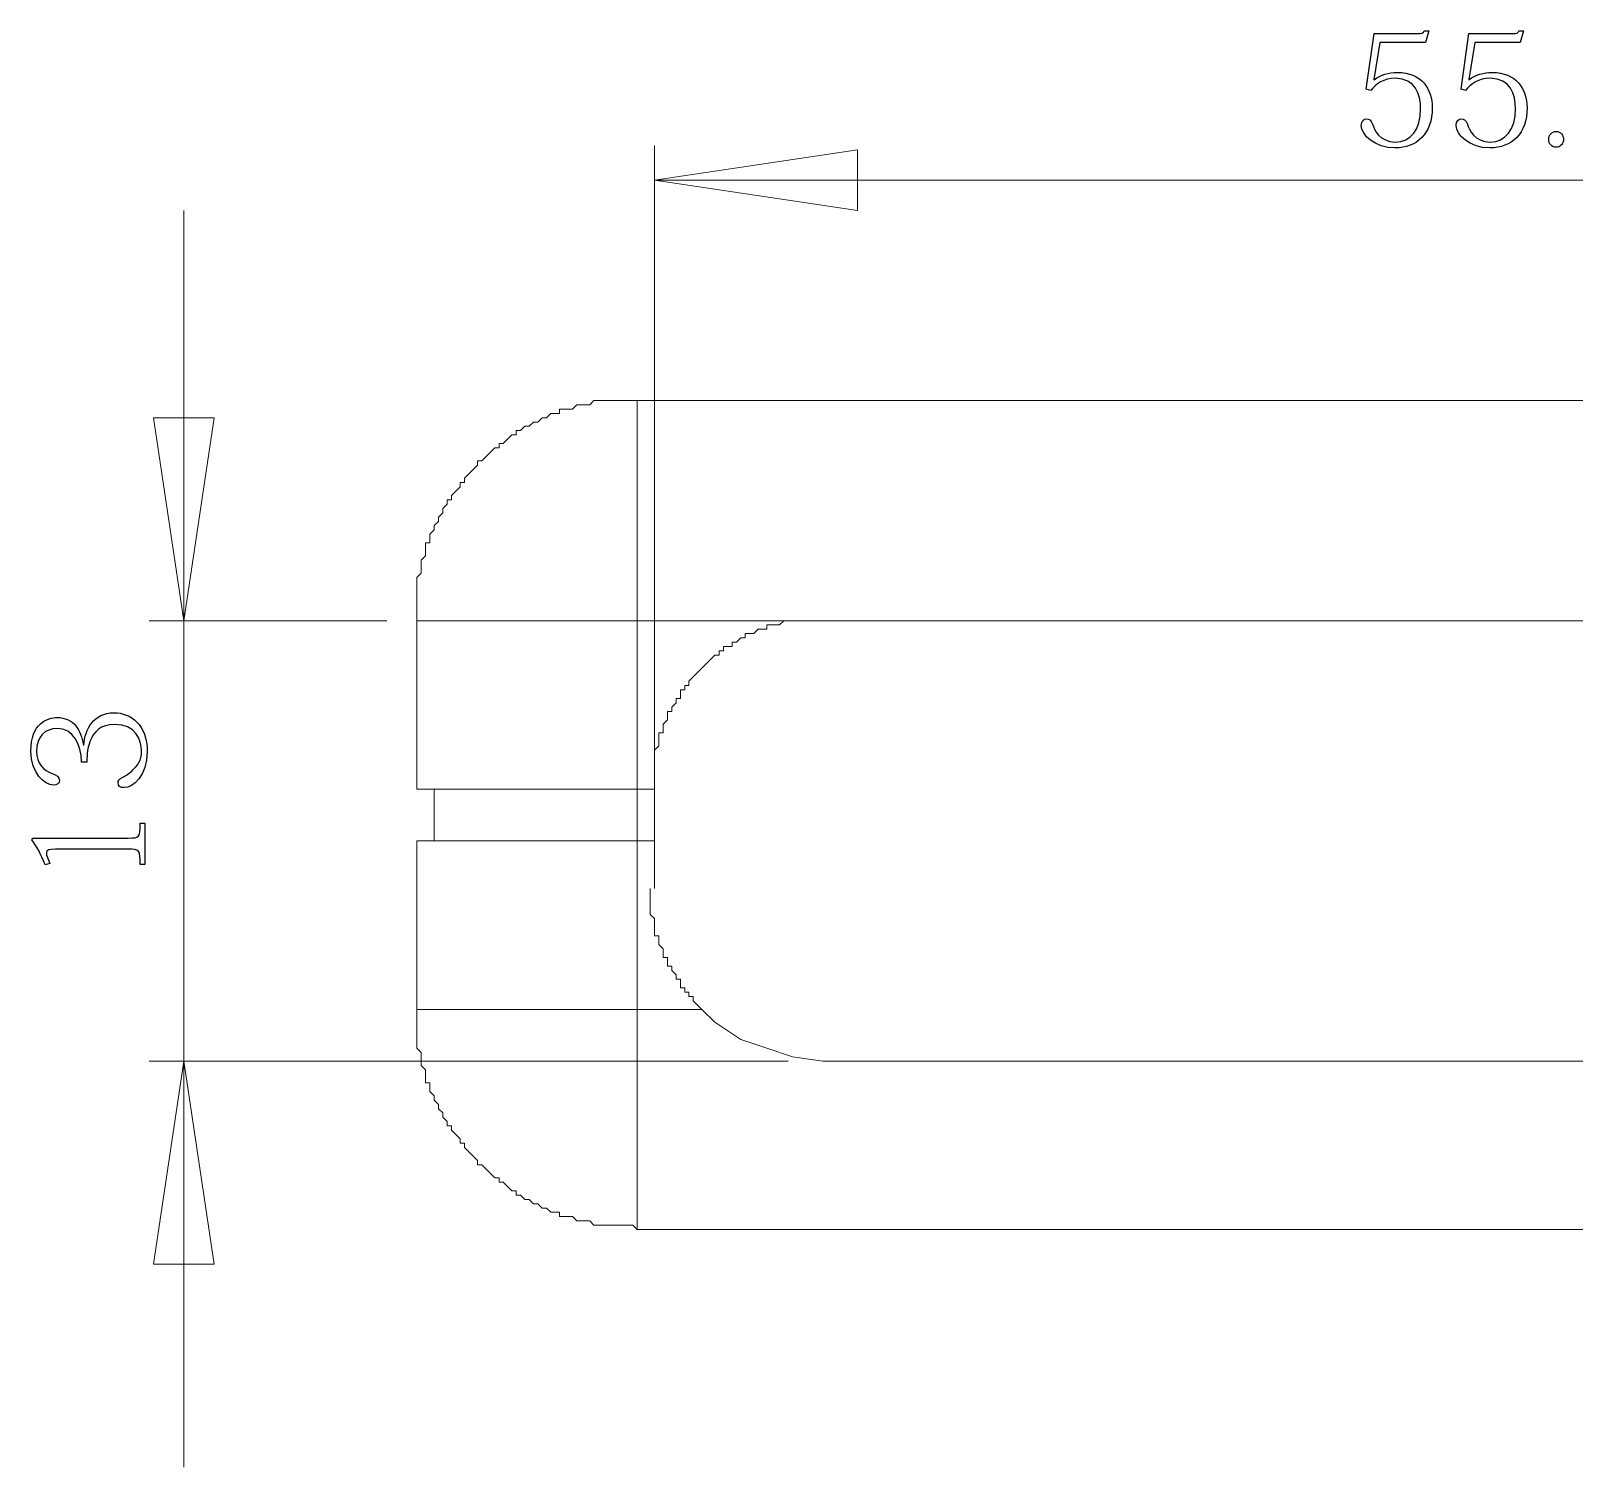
# Model space of a CAD drawing. Header units: millimetres. Extents: x -115 to 130, y -79 to 93.
# Drawn here: x -106.39 to -76.13, y -1.49 to 26.67 of the extents above; entities that cross this region are included whole.
import ezdxf

# ---------------------------------------------------------------- set-up
doc = ezdxf.new("R2010")
doc.units = ezdxf.units.MM
doc.header["$MEASUREMENT"] = 0
doc.layers.add('layer 1', color=7, linetype='Continuous')

msp = doc.modelspace()

# ---------------------------------------------------------------- linework, layer by layer
at = {"layer": 'layer 1'}
for points, knots in [([(-80.1176, 25.4983), (-80.0231, 25.6294), (-79.8585, 25.7391), (-79.636, 25.7391), (-79.636, 25.7391), (-79.2367, 25.7391), (-79.1392, 25.4251), (-79.1392, 25.1386), (-79.1392, 25.1386), (-79.1392, 24.7363), (-79.3312, 24.4894), (-79.636, 24.4894), (-79.636, 24.4894), (-79.9438, 24.4894), (-80.0505, 24.7363), (-80.081, 24.8369), (-80.081, 24.8369), (-80.1176, 24.9222), (-80.1511, 24.9436), (-80.1999, 24.9436), (-80.1999, 24.9436), (-80.2547, 24.9436), (-80.3035, 24.9039), (-80.3035, 24.8125), (-80.3035, 24.8125), (-80.3035, 24.6327), (-80.0353, 24.3736), (-79.6421, 24.3736), (-79.6421, 24.3736), (-79.2093, 24.3736), (-78.9106, 24.654), (-78.9106, 25.16), (-78.9106, 25.16), (-78.9106, 25.5379), (-79.13, 25.8549), (-79.5933, 25.8549), (-79.5933, 25.8549), (-79.7731, 25.8549), (-79.9164, 25.8061), (-80.0505, 25.7117), (-80.0505, 25.7117), (-80.0505, 25.7117), (-80.0566, 25.7147), (-80.0566, 25.7147), (-80.0566, 25.7147), (-80.0566, 25.7147), (-79.9377, 26.4401), (-79.9377, 26.4401), (-79.9377, 26.4401), (-79.9377, 26.4401), (-79.0447, 26.4401), (-79.0447, 26.4401), (-79.0447, 26.4401), (-79.0447, 26.4401), (-78.9807, 26.6687), (-78.9807, 26.6687), (-78.9807, 26.6687), (-78.9807, 26.6687), (-79.0721, 26.6687), (-79.0721, 26.6687), (-79.0721, 26.6687), (-79.0904, 26.623), (-79.1026, 26.6169), (-79.2093, 26.6169), (-79.2093, 26.6169), (-79.2093, 26.6169), (-80.0505, 26.6169), (-80.0505, 26.6169), (-80.0505, 26.6169), (-80.0505, 26.6169), (-80.206, 25.5257), (-80.206, 25.5257), (-80.206, 25.5257), (-80.206, 25.5257), (-80.1176, 25.4983), (-80.1176, 25.4983)], [0, 0, 0, 0, 0.05, 0.05, 0.05, 0.05, 0.1, 0.1, 0.1, 0.1, 0.15, 0.15, 0.15, 0.15, 0.2, 0.2, 0.2, 0.2, 0.25, 0.25, 0.25, 0.25, 0.3, 0.3, 0.3, 0.3, 0.35, 0.35, 0.35, 0.35, 0.4, 0.4, 0.4, 0.4, 0.45, 0.45, 0.45, 0.45, 0.5, 0.5, 0.5, 0.5, 0.55, 0.55, 0.55, 0.55, 0.6, 0.6, 0.6, 0.6, 0.65, 0.65, 0.65, 0.65, 0.7, 0.7, 0.7, 0.7, 0.75, 0.75, 0.75, 0.75, 0.8, 0.8, 0.8, 0.8, 0.85, 0.85, 0.85, 0.85, 0.9, 0.9, 0.9, 0.9, 1, 1, 1, 1]), ([(-78.2583, 25.4983), (-78.1638, 25.6294), (-77.9992, 25.7391), (-77.7767, 25.7391), (-77.7767, 25.7391), (-77.3774, 25.7391), (-77.2799, 25.4251), (-77.2799, 25.1386), (-77.2799, 25.1386), (-77.2799, 24.7363), (-77.4719, 24.4894), (-77.7767, 24.4894), (-77.7767, 24.4894), (-78.0845, 24.4894), (-78.1912, 24.7363), (-78.2217, 24.8369), (-78.2217, 24.8369), (-78.2583, 24.9222), (-78.2918, 24.9436), (-78.3406, 24.9436), (-78.3406, 24.9436), (-78.3954, 24.9436), (-78.4442, 24.9039), (-78.4442, 24.8125), (-78.4442, 24.8125), (-78.4442, 24.6327), (-78.176, 24.3736), (-77.7828, 24.3736), (-77.7828, 24.3736), (-77.35, 24.3736), (-77.0513, 24.654), (-77.0513, 25.16), (-77.0513, 25.16), (-77.0513, 25.5379), (-77.2707, 25.8549), (-77.734, 25.8549), (-77.734, 25.8549), (-77.9138, 25.8549), (-78.0571, 25.8061), (-78.1912, 25.7117), (-78.1912, 25.7117), (-78.1912, 25.7117), (-78.1973, 25.7147), (-78.1973, 25.7147), (-78.1973, 25.7147), (-78.1973, 25.7147), (-78.0784, 26.4401), (-78.0784, 26.4401), (-78.0784, 26.4401), (-78.0784, 26.4401), (-77.1854, 26.4401), (-77.1854, 26.4401), (-77.1854, 26.4401), (-77.1854, 26.4401), (-77.1214, 26.6687), (-77.1214, 26.6687), (-77.1214, 26.6687), (-77.1214, 26.6687), (-77.2128, 26.6687), (-77.2128, 26.6687), (-77.2128, 26.6687), (-77.2311, 26.623), (-77.2433, 26.6169), (-77.35, 26.6169), (-77.35, 26.6169), (-77.35, 26.6169), (-78.1912, 26.6169), (-78.1912, 26.6169), (-78.1912, 26.6169), (-78.1912, 26.6169), (-78.3467, 25.5257), (-78.3467, 25.5257), (-78.3467, 25.5257), (-78.3467, 25.5257), (-78.2583, 25.4983), (-78.2583, 25.4983)], [0, 0, 0, 0, 0.05, 0.05, 0.05, 0.05, 0.1, 0.1, 0.1, 0.1, 0.15, 0.15, 0.15, 0.15, 0.2, 0.2, 0.2, 0.2, 0.25, 0.25, 0.25, 0.25, 0.3, 0.3, 0.3, 0.3, 0.35, 0.35, 0.35, 0.35, 0.4, 0.4, 0.4, 0.4, 0.45, 0.45, 0.45, 0.45, 0.5, 0.5, 0.5, 0.5, 0.55, 0.55, 0.55, 0.55, 0.6, 0.6, 0.6, 0.6, 0.65, 0.65, 0.65, 0.65, 0.7, 0.7, 0.7, 0.7, 0.75, 0.75, 0.75, 0.75, 0.8, 0.8, 0.8, 0.8, 0.85, 0.85, 0.85, 0.85, 0.9, 0.9, 0.9, 0.9, 1, 1, 1, 1]), ([(-76.4843, 24.6967), (-76.5666, 24.6967), (-76.6276, 24.6266), (-76.6276, 24.5412), (-76.6276, 24.5412), (-76.6276, 24.4589), (-76.5666, 24.3858), (-76.4843, 24.3858), (-76.4843, 24.3858), (-76.399, 24.3858), (-76.338, 24.4589), (-76.338, 24.5412), (-76.338, 24.5412), (-76.338, 24.6205), (-76.3929, 24.6967), (-76.4843, 24.6967)], [0, 0, 0, 0, 0.2, 0.2, 0.2, 0.2, 0.4, 0.4, 0.4, 0.4, 0.6, 0.6, 0.6, 0.6, 1, 1, 1, 1]), ([(-105.3611, 12.6645), (-105.3824, 12.823), (-105.4343, 12.951), (-105.5074, 13.0424), (-105.5074, 13.0424), (-105.6019, 13.1522), (-105.733, 13.207), (-105.8671, 13.207), (-105.8671, 13.207), (-106.0682, 13.207), (-106.3913, 13.0912), (-106.3913, 12.5486), (-106.3913, 12.5486), (-106.3913, 12.1158), (-106.117, 11.8842), (-105.9555, 11.8842), (-105.9555, 11.8842), (-105.8762, 11.8842), (-105.8305, 11.9147), (-105.8305, 11.9695), (-105.8305, 11.9695), (-105.8305, 12.0488), (-105.8793, 12.0762), (-105.9768, 12.1128), (-105.9768, 12.1128), (-106.1323, 12.1646), (-106.2816, 12.3109), (-106.2816, 12.5426), (-106.2816, 12.5426), (-106.2816, 12.8321), (-106.1109, 12.9906), (-105.8762, 12.9906), (-105.8762, 12.9906), (-105.5592, 12.9906), (-105.4007, 12.6889), (-105.4007, 12.3322), (-105.4007, 12.3322), (-105.4007, 12.3322), (-105.2941, 12.3322), (-105.2941, 12.3322), (-105.2941, 12.3322), (-105.2941, 12.4633), (-105.2941, 13.0729), (-104.7515, 13.0729), (-104.7515, 13.0729), (-104.337, 13.0729), (-104.2212, 12.7742), (-104.2212, 12.5486), (-104.2212, 12.5486), (-104.2212, 12.3627), (-104.3004, 12.2591), (-104.3888, 12.1829), (-104.3888, 12.1829), (-104.4528, 12.1097), (-104.529, 12.0701), (-104.5869, 12.0396), (-104.5869, 12.0396), (-104.6601, 12), (-104.6814, 11.9695), (-104.6814, 11.9269), (-104.6814, 11.9269), (-104.6814, 11.8628), (-104.6387, 11.8324), (-104.5595, 11.8324), (-104.5595, 11.8324), (-104.3949, 11.8324), (-104.1084, 12.0549), (-104.1084, 12.5426), (-104.1084, 12.5426), (-104.1084, 13.0638), (-104.4345, 13.3015), (-104.7637, 13.3015), (-104.7637, 13.3015), (-105.1599, 13.3015), (-105.3306, 12.9784), (-105.355, 12.6645), (-105.355, 12.6645), (-105.355, 12.6645), (-105.3611, 12.6645), (-105.3611, 12.6645)], [0, 0, 0, 0, 0.047619, 0.047619, 0.047619, 0.047619, 0.0952381, 0.0952381, 0.0952381, 0.0952381, 0.1428571, 0.1428571, 0.1428571, 0.1428571, 0.1904762, 0.1904762, 0.1904762, 0.1904762, 0.2380952, 0.2380952, 0.2380952, 0.2380952, 0.2857143, 0.2857143, 0.2857143, 0.2857143, 0.3333333, 0.3333333, 0.3333333, 0.3333333, 0.3809524, 0.3809524, 0.3809524, 0.3809524, 0.4285714, 0.4285714, 0.4285714, 0.4285714, 0.4761905, 0.4761905, 0.4761905, 0.4761905, 0.5238095, 0.5238095, 0.5238095, 0.5238095, 0.5714286, 0.5714286, 0.5714286, 0.5714286, 0.6190476, 0.6190476, 0.6190476, 0.6190476, 0.6666667, 0.6666667, 0.6666667, 0.6666667, 0.7142857, 0.7142857, 0.7142857, 0.7142857, 0.7619048, 0.7619048, 0.7619048, 0.7619048, 0.8095238, 0.8095238, 0.8095238, 0.8095238, 0.8571429, 0.8571429, 0.8571429, 0.8571429, 0.9047619, 0.9047619, 0.9047619, 0.9047619, 1, 1, 1, 1]), ([(-104.4863, 10.6253), (-104.2638, 10.6253), (-104.2455, 10.6101), (-104.2455, 10.3236), (-104.2455, 10.3236), (-104.2455, 10.3236), (-104.1541, 10.3236), (-104.1541, 10.3236), (-104.1541, 10.3236), (-104.1541, 10.3236), (-104.1541, 11.1344), (-104.1541, 11.1344), (-104.1541, 11.1344), (-104.1541, 11.1344), (-104.2455, 11.1344), (-104.2455, 11.1344), (-104.2455, 11.1344), (-104.2455, 10.86), (-104.2638, 10.8448), (-104.4863, 10.8448), (-104.4863, 10.8448), (-104.4863, 10.8448), (-106.3517, 10.8448), (-106.3517, 10.8448), (-106.3517, 10.8448), (-106.3517, 10.8448), (-106.373, 10.8113), (-106.373, 10.8113), (-106.373, 10.8113), (-106.2786, 10.6802), (-106.1963, 10.5369), (-106.1079, 10.3175), (-106.1079, 10.3175), (-106.1079, 10.3175), (-106.0225, 10.3449), (-106.0225, 10.3449), (-106.0225, 10.3449), (-106.0591, 10.4394), (-106.0865, 10.4973), (-106.0865, 10.5522), (-106.0865, 10.5522), (-106.0865, 10.6101), (-106.0317, 10.6253), (-105.9097, 10.6253), (-105.9097, 10.6253), (-105.9097, 10.6253), (-104.4863, 10.6253), (-104.4863, 10.6253)], [0, 0, 0, 0, 0.0769231, 0.0769231, 0.0769231, 0.0769231, 0.1538462, 0.1538462, 0.1538462, 0.1538462, 0.2307692, 0.2307692, 0.2307692, 0.2307692, 0.3076923, 0.3076923, 0.3076923, 0.3076923, 0.3846154, 0.3846154, 0.3846154, 0.3846154, 0.4615385, 0.4615385, 0.4615385, 0.4615385, 0.5384615, 0.5384615, 0.5384615, 0.5384615, 0.6153846, 0.6153846, 0.6153846, 0.6153846, 0.6923077, 0.6923077, 0.6923077, 0.6923077, 0.7692308, 0.7692308, 0.7692308, 0.7692308, 0.8461538, 0.8461538, 0.8461538, 0.8461538, 1, 1, 1, 1])]:
    msp.add_open_spline(points, degree=3, knots=knots, dxfattribs=at)
at = {"layer": 'layer 1', "lineweight": 18}
for points in [[(-94.1635, 12.4813), (-94.1635, 12.4813), (-94.1635, 24.4193), (-94.1635, 24.4193)], [(-94.1635, 23.7419), (-94.1635, 23.7419), (-90.1841, 24.3346), (-90.1841, 24.3346)], [(-90.1841, 24.3346), (-90.1841, 24.3346), (-90.1841, 23.1493), (-90.1841, 23.1493)], [(-90.1841, 23.1493), (-90.1841, 23.1493), (-94.1635, 23.7419), (-94.1635, 23.7419)], [(-94.1635, 23.7419), (-94.1635, 23.7419), (-57.3334, 23.7419), (-57.3334, 23.7419)], [(-103.3921, 15.1059), (-103.3921, 15.1059), (-103.3921, 23.1493), (-103.3921, 23.1493)], [(-94.5021, 15.1059), (-94.5021, 15.1059), (-94.5021, 19.4239), (-94.5021, 19.4239)], [(-94.5021, 19.4239), (-94.5021, 19.4239), (-57.0795, 19.4239), (-57.0795, 19.4239)], [(-103.9848, 19.0853), (-103.9848, 19.0853), (-102.7995, 19.0853), (-102.7995, 19.0853)], [(-103.3921, 15.1059), (-103.3921, 15.1059), (-103.9848, 19.0853), (-103.9848, 19.0853)], [(-102.7995, 19.0853), (-102.7995, 19.0853), (-103.3921, 15.1059), (-103.3921, 15.1059)], [(-99.4128, 15.1059), (-99.4128, 15.1059), (-104.0695, 15.1059), (-104.0695, 15.1059)], [(-103.3921, 15.1059), (-103.3921, 15.1059), (-103.3921, 6.4699), (-103.3921, 6.4699)], [(-94.5021, 15.1059), (-94.5021, 15.1059), (-98.8201, 15.1059), (-98.8201, 15.1059)], [(-98.8201, 15.1059), (-98.8201, 15.1059), (-98.8201, 11.8039), (-98.8201, 11.8039)], [(-90.8615, 15.1059), (-90.8615, 15.1059), (-94.5021, 15.1059), (-94.5021, 15.1059)], [(-94.5021, 15.1059), (-94.5021, 15.1059), (-94.5021, 11.8039), (-94.5021, 11.8039)], [(-60.6355, 15.1059), (-60.6355, 15.1059), (-90.8615, 15.1059), (-90.8615, 15.1059)], [(-94.5021, 11.8039), (-94.5021, 11.8039), (-98.8201, 11.8039), (-98.8201, 11.8039)], [(-98.4815, 11.8039), (-98.4815, 11.8039), (-98.4815, 10.7879), (-98.4815, 10.7879)], [(-94.1635, 11.8039), (-94.1635, 11.8039), (-94.5021, 11.8039), (-94.5021, 11.8039)], [(-94.5021, 11.8039), (-94.5021, 11.8039), (-94.5021, 10.7879), (-94.5021, 10.7879)], [(-94.1635, 10.7879), (-94.1635, 10.7879), (-94.1635, 11.8039), (-94.1635, 11.8039)], [(-98.8201, 7.4859), (-98.8201, 7.4859), (-98.8201, 10.7879), (-98.8201, 10.7879)], [(-94.5021, 10.7879), (-94.5021, 10.7879), (-98.8201, 10.7879), (-98.8201, 10.7879)], [(-94.5021, 7.4859), (-94.5021, 7.4859), (-94.5021, 10.7879), (-94.5021, 10.7879)], [(-94.1635, 10.7879), (-94.1635, 10.7879), (-94.5021, 10.7879), (-94.5021, 10.7879)], [(-94.1635, 9.8566), (-94.1635, 9.8566), (-94.1635, 10.7879), (-94.1635, 10.7879)], [(-98.8201, 7.4859), (-98.8201, 7.4859), (-94.5021, 7.4859), (-94.5021, 7.4859)], [(-94.5021, 7.4859), (-94.5021, 7.4859), (-93.2321, 7.4859), (-93.2321, 7.4859)], [(-94.5021, 7.4859), (-94.5021, 7.4859), (-94.5021, 3.1679), (-94.5021, 3.1679)], [(-91.5388, 6.4699), (-91.5388, 6.4699), (-104.0695, 6.4699), (-104.0695, 6.4699)], [(-103.9848, 2.4906), (-103.9848, 2.4906), (-103.3921, 6.4699), (-103.3921, 6.4699)], [(-103.3921, 6.4699), (-103.3921, 6.4699), (-102.7995, 2.4906), (-102.7995, 2.4906)], [(-103.3921, 6.4699), (-103.3921, 6.4699), (-103.3921, -1.4887), (-103.3921, -1.4887)], [(-90.8615, 6.4699), (-90.8615, 6.4699), (-60.6355, 6.4699), (-60.6355, 6.4699)], [(-57.0795, 3.1679), (-57.0795, 3.1679), (-94.5021, 3.1679), (-94.5021, 3.1679)], [(-102.7995, 2.4906), (-102.7995, 2.4906), (-103.9848, 2.4906), (-103.9848, 2.4906)]]:
    msp.add_open_spline(points, degree=3, dxfattribs=at)
for points, knots in [([(-98.8201, 15.1059), (-98.8201, 15.1059), (-98.8201, 15.9526), (-98.8201, 15.9526), (-98.8201, 15.9526), (-98.8201, 15.9526), (-98.7355, 16.0373), (-98.7355, 16.0373), (-98.7355, 16.0373), (-98.7355, 16.0373), (-98.7355, 16.2913), (-98.7355, 16.2913), (-98.7355, 16.2913), (-98.7355, 16.2913), (-98.6508, 16.3759), (-98.6508, 16.3759), (-98.6508, 16.3759), (-98.6508, 16.3759), (-98.6508, 16.6299), (-98.6508, 16.6299), (-98.6508, 16.6299), (-98.6508, 16.6299), (-98.5661, 16.6299), (-98.5661, 16.6299), (-98.5661, 16.6299), (-98.5661, 16.6299), (-98.5661, 16.7993), (-98.5661, 16.7993), (-98.5661, 16.7993), (-98.5661, 16.7993), (-98.4815, 16.8839), (-98.4815, 16.8839), (-98.4815, 16.8839), (-98.4815, 16.8839), (-98.4815, 16.9686), (-98.4815, 16.9686), (-98.4815, 16.9686), (-98.4815, 16.9686), (-98.3968, 17.0533), (-98.3968, 17.0533), (-98.3968, 17.0533), (-98.3968, 17.0533), (-98.3968, 17.1379), (-98.3968, 17.1379), (-98.3968, 17.1379), (-98.3968, 17.1379), (-98.3121, 17.2226), (-98.3121, 17.2226), (-98.3121, 17.2226), (-98.3121, 17.2226), (-98.3121, 17.3073), (-98.3121, 17.3073), (-98.3121, 17.3073), (-98.3121, 17.3073), (-98.2275, 17.3919), (-98.2275, 17.3919), (-98.2275, 17.3919), (-98.2275, 17.3919), (-98.2275, 17.4766), (-98.2275, 17.4766), (-98.2275, 17.4766), (-98.2275, 17.4766), (-98.1428, 17.4766), (-98.1428, 17.4766), (-98.1428, 17.4766), (-98.1428, 17.4766), (-98.1428, 17.5613), (-98.1428, 17.5613), (-98.1428, 17.5613), (-98.1428, 17.5613), (-98.0581, 17.6459), (-98.0581, 17.6459), (-98.0581, 17.6459), (-98.0581, 17.6459), (-97.9735, 17.7306), (-97.9735, 17.7306), (-97.9735, 17.7306), (-97.9735, 17.7306), (-97.9735, 17.8153), (-97.9735, 17.8153), (-97.9735, 17.8153), (-97.9735, 17.8153), (-97.8888, 17.8153), (-97.8888, 17.8153), (-97.8888, 17.8153), (-97.8888, 17.8153), (-97.8888, 17.8999), (-97.8888, 17.8999), (-97.8888, 17.8999), (-97.8888, 17.8999), (-97.8041, 17.9846), (-97.8041, 17.9846), (-97.8041, 17.9846), (-97.8041, 17.9846), (-97.7195, 18.0693), (-97.7195, 18.0693), (-97.7195, 18.0693), (-97.7195, 18.0693), (-97.6348, 18.1539), (-97.6348, 18.1539), (-97.6348, 18.1539), (-97.6348, 18.1539), (-97.6348, 18.2386), (-97.6348, 18.2386), (-97.6348, 18.2386), (-97.6348, 18.2386), (-97.5501, 18.2386), (-97.5501, 18.2386), (-97.5501, 18.2386), (-97.5501, 18.2386), (-97.4655, 18.3233), (-97.4655, 18.3233), (-97.4655, 18.3233), (-97.4655, 18.3233), (-97.3808, 18.4079), (-97.3808, 18.4079), (-97.3808, 18.4079), (-97.3808, 18.4079), (-97.2961, 18.4926), (-97.2961, 18.4926), (-97.2961, 18.4926), (-97.2961, 18.4926), (-97.2115, 18.4926), (-97.2115, 18.4926), (-97.2115, 18.4926), (-97.2115, 18.4926), (-97.2115, 18.5773), (-97.2115, 18.5773), (-97.2115, 18.5773), (-97.2115, 18.5773), (-97.1268, 18.5773), (-97.1268, 18.5773), (-97.1268, 18.5773), (-97.1268, 18.5773), (-97.0421, 18.6619), (-97.0421, 18.6619), (-97.0421, 18.6619), (-97.0421, 18.6619), (-96.9575, 18.7466), (-96.9575, 18.7466), (-96.9575, 18.7466), (-96.9575, 18.7466), (-96.8728, 18.7466), (-96.8728, 18.7466), (-96.8728, 18.7466), (-96.8728, 18.7466), (-96.8728, 18.8313), (-96.8728, 18.8313), (-96.8728, 18.8313), (-96.8728, 18.8313), (-96.7881, 18.8313), (-96.7881, 18.8313), (-96.7881, 18.8313), (-96.7881, 18.8313), (-96.7035, 18.9159), (-96.7035, 18.9159), (-96.7035, 18.9159), (-96.7035, 18.9159), (-96.6188, 18.9159), (-96.6188, 18.9159), (-96.6188, 18.9159), (-96.6188, 18.9159), (-96.5341, 19.0006), (-96.5341, 19.0006), (-96.5341, 19.0006), (-96.5341, 19.0006), (-96.4495, 19.0006), (-96.4495, 19.0006), (-96.4495, 19.0006), (-96.4495, 19.0006), (-96.3648, 19.0853), (-96.3648, 19.0853), (-96.3648, 19.0853), (-96.3648, 19.0853), (-96.2801, 19.0853), (-96.2801, 19.0853), (-96.2801, 19.0853), (-96.2801, 19.0853), (-96.1955, 19.1699), (-96.1955, 19.1699), (-96.1955, 19.1699), (-96.1955, 19.1699), (-96.0261, 19.1699), (-96.0261, 19.1699), (-96.0261, 19.1699), (-96.0261, 19.1699), (-96.0261, 19.2546), (-96.0261, 19.2546), (-96.0261, 19.2546), (-96.0261, 19.2546), (-95.7721, 19.2546), (-95.7721, 19.2546), (-95.7721, 19.2546), (-95.7721, 19.2546), (-95.6875, 19.3393), (-95.6875, 19.3393), (-95.6875, 19.3393), (-95.6875, 19.3393), (-95.4335, 19.3393), (-95.4335, 19.3393), (-95.4335, 19.3393), (-95.4335, 19.3393), (-95.3488, 19.4239), (-95.3488, 19.4239), (-95.3488, 19.4239), (-95.3488, 19.4239), (-94.5021, 19.4239), (-94.5021, 19.4239)], [0, 0, 0, 0, 0.0188679, 0.0188679, 0.0188679, 0.0188679, 0.0377358, 0.0377358, 0.0377358, 0.0377358, 0.0566038, 0.0566038, 0.0566038, 0.0566038, 0.0754717, 0.0754717, 0.0754717, 0.0754717, 0.0943396, 0.0943396, 0.0943396, 0.0943396, 0.1132075, 0.1132075, 0.1132075, 0.1132075, 0.1320755, 0.1320755, 0.1320755, 0.1320755, 0.1509434, 0.1509434, 0.1509434, 0.1509434, 0.1698113, 0.1698113, 0.1698113, 0.1698113, 0.1886792, 0.1886792, 0.1886792, 0.1886792, 0.2075472, 0.2075472, 0.2075472, 0.2075472, 0.2264151, 0.2264151, 0.2264151, 0.2264151, 0.245283, 0.245283, 0.245283, 0.245283, 0.2641509, 0.2641509, 0.2641509, 0.2641509, 0.2830189, 0.2830189, 0.2830189, 0.2830189, 0.3018868, 0.3018868, 0.3018868, 0.3018868, 0.3207547, 0.3207547, 0.3207547, 0.3207547, 0.3396226, 0.3396226, 0.3396226, 0.3396226, 0.3584906, 0.3584906, 0.3584906, 0.3584906, 0.3773585, 0.3773585, 0.3773585, 0.3773585, 0.3962264, 0.3962264, 0.3962264, 0.3962264, 0.4150943, 0.4150943, 0.4150943, 0.4150943, 0.4339623, 0.4339623, 0.4339623, 0.4339623, 0.4528302, 0.4528302, 0.4528302, 0.4528302, 0.4716981, 0.4716981, 0.4716981, 0.4716981, 0.490566, 0.490566, 0.490566, 0.490566, 0.509434, 0.509434, 0.509434, 0.509434, 0.5283019, 0.5283019, 0.5283019, 0.5283019, 0.5471698, 0.5471698, 0.5471698, 0.5471698, 0.5660377, 0.5660377, 0.5660377, 0.5660377, 0.5849057, 0.5849057, 0.5849057, 0.5849057, 0.6037736, 0.6037736, 0.6037736, 0.6037736, 0.6226415, 0.6226415, 0.6226415, 0.6226415, 0.6415094, 0.6415094, 0.6415094, 0.6415094, 0.6603774, 0.6603774, 0.6603774, 0.6603774, 0.6792453, 0.6792453, 0.6792453, 0.6792453, 0.6981132, 0.6981132, 0.6981132, 0.6981132, 0.7169811, 0.7169811, 0.7169811, 0.7169811, 0.7358491, 0.7358491, 0.7358491, 0.7358491, 0.754717, 0.754717, 0.754717, 0.754717, 0.7735849, 0.7735849, 0.7735849, 0.7735849, 0.7924528, 0.7924528, 0.7924528, 0.7924528, 0.8113208, 0.8113208, 0.8113208, 0.8113208, 0.8301887, 0.8301887, 0.8301887, 0.8301887, 0.8490566, 0.8490566, 0.8490566, 0.8490566, 0.8679245, 0.8679245, 0.8679245, 0.8679245, 0.8867925, 0.8867925, 0.8867925, 0.8867925, 0.9056604, 0.9056604, 0.9056604, 0.9056604, 0.9245283, 0.9245283, 0.9245283, 0.9245283, 0.9433962, 0.9433962, 0.9433962, 0.9433962, 0.9622642, 0.9622642, 0.9622642, 0.9622642, 1, 1, 1, 1]), ([(-94.1635, 11.8039), (-94.1635, 11.8039), (-94.1635, 12.5659), (-94.1635, 12.5659), (-94.1635, 12.5659), (-94.1635, 12.5659), (-94.0788, 12.6506), (-94.0788, 12.6506), (-94.0788, 12.6506), (-94.0788, 12.6506), (-94.0788, 12.9046), (-94.0788, 12.9046), (-94.0788, 12.9046), (-94.0788, 12.9046), (-93.9941, 12.9046), (-93.9941, 12.9046), (-93.9941, 12.9046), (-93.9941, 12.9046), (-93.9941, 13.0739), (-93.9941, 13.0739), (-93.9941, 13.0739), (-93.9941, 13.0739), (-93.9095, 13.1586), (-93.9095, 13.1586), (-93.9095, 13.1586), (-93.9095, 13.1586), (-93.9095, 13.3279), (-93.9095, 13.3279), (-93.9095, 13.3279), (-93.9095, 13.3279), (-93.8248, 13.3279), (-93.8248, 13.3279), (-93.8248, 13.3279), (-93.8248, 13.3279), (-93.8248, 13.4126), (-93.8248, 13.4126), (-93.8248, 13.4126), (-93.8248, 13.4126), (-93.7401, 13.4973), (-93.7401, 13.4973), (-93.7401, 13.4973), (-93.7401, 13.4973), (-93.7401, 13.5819), (-93.7401, 13.5819), (-93.7401, 13.5819), (-93.7401, 13.5819), (-93.6555, 13.5819), (-93.6555, 13.5819), (-93.6555, 13.5819), (-93.6555, 13.5819), (-93.6555, 13.7513), (-93.6555, 13.7513), (-93.6555, 13.7513), (-93.6555, 13.7513), (-93.5708, 13.7513), (-93.5708, 13.7513), (-93.5708, 13.7513), (-93.5708, 13.7513), (-93.5708, 13.8359), (-93.5708, 13.8359), (-93.5708, 13.8359), (-93.5708, 13.8359), (-93.4861, 13.8359), (-93.4861, 13.8359), (-93.4861, 13.8359), (-93.4861, 13.8359), (-93.4861, 13.9206), (-93.4861, 13.9206), (-93.4861, 13.9206), (-93.4861, 13.9206), (-93.4015, 14.0053), (-93.4015, 14.0053), (-93.4015, 14.0053), (-93.4015, 14.0053), (-93.3168, 14.0899), (-93.3168, 14.0899), (-93.3168, 14.0899), (-93.3168, 14.0899), (-93.2321, 14.1746), (-93.2321, 14.1746), (-93.2321, 14.1746), (-93.2321, 14.1746), (-93.1475, 14.2593), (-93.1475, 14.2593), (-93.1475, 14.2593), (-93.1475, 14.2593), (-93.0628, 14.3439), (-93.0628, 14.3439), (-93.0628, 14.3439), (-93.0628, 14.3439), (-92.9781, 14.4286), (-92.9781, 14.4286), (-92.9781, 14.4286), (-92.9781, 14.4286), (-92.8935, 14.4286), (-92.8935, 14.4286), (-92.8935, 14.4286), (-92.8935, 14.4286), (-92.8935, 14.5133), (-92.8935, 14.5133), (-92.8935, 14.5133), (-92.8935, 14.5133), (-92.8088, 14.5133), (-92.8088, 14.5133), (-92.8088, 14.5133), (-92.8088, 14.5133), (-92.8088, 14.5979), (-92.8088, 14.5979), (-92.8088, 14.5979), (-92.8088, 14.5979), (-92.6395, 14.5979), (-92.6395, 14.5979), (-92.6395, 14.5979), (-92.6395, 14.5979), (-92.6395, 14.6826), (-92.6395, 14.6826), (-92.6395, 14.6826), (-92.6395, 14.6826), (-92.5548, 14.6826), (-92.5548, 14.6826), (-92.5548, 14.6826), (-92.5548, 14.6826), (-92.4701, 14.7673), (-92.4701, 14.7673), (-92.4701, 14.7673), (-92.4701, 14.7673), (-92.3855, 14.7673), (-92.3855, 14.7673), (-92.3855, 14.7673), (-92.3855, 14.7673), (-92.3855, 14.8519), (-92.3855, 14.8519), (-92.3855, 14.8519), (-92.3855, 14.8519), (-92.2161, 14.8519), (-92.2161, 14.8519), (-92.2161, 14.8519), (-92.2161, 14.8519), (-92.1315, 14.9366), (-92.1315, 14.9366), (-92.1315, 14.9366), (-92.1315, 14.9366), (-91.9621, 14.9366), (-91.9621, 14.9366), (-91.9621, 14.9366), (-91.9621, 14.9366), (-91.9621, 15.0213), (-91.9621, 15.0213), (-91.9621, 15.0213), (-91.9621, 15.0213), (-91.7081, 15.0213), (-91.7081, 15.0213), (-91.7081, 15.0213), (-91.7081, 15.0213), (-91.6235, 15.1059), (-91.6235, 15.1059), (-91.6235, 15.1059), (-91.6235, 15.1059), (-90.8615, 15.1059), (-90.8615, 15.1059)], [0, 0, 0, 0, 0.0243902, 0.0243902, 0.0243902, 0.0243902, 0.0487805, 0.0487805, 0.0487805, 0.0487805, 0.0731707, 0.0731707, 0.0731707, 0.0731707, 0.097561, 0.097561, 0.097561, 0.097561, 0.1219512, 0.1219512, 0.1219512, 0.1219512, 0.1463415, 0.1463415, 0.1463415, 0.1463415, 0.1707317, 0.1707317, 0.1707317, 0.1707317, 0.195122, 0.195122, 0.195122, 0.195122, 0.2195122, 0.2195122, 0.2195122, 0.2195122, 0.2439024, 0.2439024, 0.2439024, 0.2439024, 0.2682927, 0.2682927, 0.2682927, 0.2682927, 0.2926829, 0.2926829, 0.2926829, 0.2926829, 0.3170732, 0.3170732, 0.3170732, 0.3170732, 0.3414634, 0.3414634, 0.3414634, 0.3414634, 0.3658537, 0.3658537, 0.3658537, 0.3658537, 0.3902439, 0.3902439, 0.3902439, 0.3902439, 0.4146341, 0.4146341, 0.4146341, 0.4146341, 0.4390244, 0.4390244, 0.4390244, 0.4390244, 0.4634146, 0.4634146, 0.4634146, 0.4634146, 0.4878049, 0.4878049, 0.4878049, 0.4878049, 0.5121951, 0.5121951, 0.5121951, 0.5121951, 0.5365854, 0.5365854, 0.5365854, 0.5365854, 0.5609756, 0.5609756, 0.5609756, 0.5609756, 0.5853659, 0.5853659, 0.5853659, 0.5853659, 0.6097561, 0.6097561, 0.6097561, 0.6097561, 0.6341463, 0.6341463, 0.6341463, 0.6341463, 0.6585366, 0.6585366, 0.6585366, 0.6585366, 0.6829268, 0.6829268, 0.6829268, 0.6829268, 0.7073171, 0.7073171, 0.7073171, 0.7073171, 0.7317073, 0.7317073, 0.7317073, 0.7317073, 0.7560976, 0.7560976, 0.7560976, 0.7560976, 0.7804878, 0.7804878, 0.7804878, 0.7804878, 0.804878, 0.804878, 0.804878, 0.804878, 0.8292683, 0.8292683, 0.8292683, 0.8292683, 0.8536585, 0.8536585, 0.8536585, 0.8536585, 0.8780488, 0.8780488, 0.8780488, 0.8780488, 0.902439, 0.902439, 0.902439, 0.902439, 0.9268293, 0.9268293, 0.9268293, 0.9268293, 0.9512195, 0.9512195, 0.9512195, 0.9512195, 1, 1, 1, 1]), ([(-93.2321, 7.4859), (-93.2321, 7.4859), (-93.3168, 7.5706), (-93.3168, 7.5706), (-93.3168, 7.5706), (-93.3168, 7.5706), (-93.4015, 7.6553), (-93.4015, 7.6553), (-93.4015, 7.6553), (-93.4015, 7.6553), (-93.4015, 7.7399), (-93.4015, 7.7399), (-93.4015, 7.7399), (-93.4015, 7.7399), (-93.4861, 7.7399), (-93.4861, 7.7399), (-93.4861, 7.7399), (-93.4861, 7.7399), (-93.4861, 7.8246), (-93.4861, 7.8246), (-93.4861, 7.8246), (-93.4861, 7.8246), (-93.5708, 7.8246), (-93.5708, 7.8246), (-93.5708, 7.8246), (-93.5708, 7.8246), (-93.5708, 7.9093), (-93.5708, 7.9093), (-93.5708, 7.9093), (-93.5708, 7.9093), (-93.6555, 7.9093), (-93.6555, 7.9093), (-93.6555, 7.9093), (-93.6555, 7.9093), (-93.6555, 8.0786), (-93.6555, 8.0786), (-93.6555, 8.0786), (-93.6555, 8.0786), (-93.7401, 8.0786), (-93.7401, 8.0786), (-93.7401, 8.0786), (-93.7401, 8.0786), (-93.7401, 8.1633), (-93.7401, 8.1633), (-93.7401, 8.1633), (-93.7401, 8.1633), (-93.8248, 8.2479), (-93.8248, 8.2479), (-93.8248, 8.2479), (-93.8248, 8.2479), (-93.8248, 8.3326), (-93.8248, 8.3326), (-93.8248, 8.3326), (-93.8248, 8.3326), (-93.9095, 8.3326), (-93.9095, 8.3326), (-93.9095, 8.3326), (-93.9095, 8.3326), (-93.9095, 8.5019), (-93.9095, 8.5019), (-93.9095, 8.5019), (-93.9095, 8.5019), (-93.9941, 8.5019), (-93.9941, 8.5019), (-93.9941, 8.5019), (-93.9941, 8.5019), (-93.9941, 8.6713), (-93.9941, 8.6713), (-93.9941, 8.6713), (-93.9941, 8.6713), (-94.0788, 8.7559), (-94.0788, 8.7559), (-94.0788, 8.7559), (-94.0788, 8.7559), (-94.0788, 8.9253), (-94.0788, 8.9253), (-94.0788, 8.9253), (-94.0788, 8.9253), (-94.1635, 8.9253), (-94.1635, 8.9253), (-94.1635, 8.9253), (-94.1635, 8.9253), (-94.1635, 9.1793), (-94.1635, 9.1793), (-94.1635, 9.1793), (-94.1635, 9.1793), (-94.1635, 9.2639), (-94.1635, 9.2639), (-94.1635, 9.2639), (-94.1635, 9.2639), (-94.2481, 9.3486), (-94.2481, 9.3486), (-94.2481, 9.3486), (-94.2481, 9.3486), (-94.2481, 9.8566), (-94.2481, 9.8566)], [0, 0, 0, 0, 0.04, 0.04, 0.04, 0.04, 0.08, 0.08, 0.08, 0.08, 0.12, 0.12, 0.12, 0.12, 0.16, 0.16, 0.16, 0.16, 0.2, 0.2, 0.2, 0.2, 0.24, 0.24, 0.24, 0.24, 0.28, 0.28, 0.28, 0.28, 0.32, 0.32, 0.32, 0.32, 0.36, 0.36, 0.36, 0.36, 0.4, 0.4, 0.4, 0.4, 0.44, 0.44, 0.44, 0.44, 0.48, 0.48, 0.48, 0.48, 0.52, 0.52, 0.52, 0.52, 0.56, 0.56, 0.56, 0.56, 0.6, 0.6, 0.6, 0.6, 0.64, 0.64, 0.64, 0.64, 0.68, 0.68, 0.68, 0.68, 0.72, 0.72, 0.72, 0.72, 0.76, 0.76, 0.76, 0.76, 0.8, 0.8, 0.8, 0.8, 0.84, 0.84, 0.84, 0.84, 0.88, 0.88, 0.88, 0.88, 0.92, 0.92, 0.92, 0.92, 1, 1, 1, 1]), ([(-98.8201, 7.4859), (-98.8201, 7.4859), (-98.8201, 6.7239), (-98.8201, 6.7239), (-98.8201, 6.7239), (-98.8201, 6.7239), (-98.7355, 6.6393), (-98.7355, 6.6393), (-98.7355, 6.6393), (-98.7355, 6.6393), (-98.7355, 6.3853), (-98.7355, 6.3853), (-98.7355, 6.3853), (-98.7355, 6.3853), (-98.6508, 6.3006), (-98.6508, 6.3006), (-98.6508, 6.3006), (-98.6508, 6.3006), (-98.6508, 6.0466), (-98.6508, 6.0466), (-98.6508, 6.0466), (-98.6508, 6.0466), (-98.5661, 6.0466), (-98.5661, 6.0466), (-98.5661, 6.0466), (-98.5661, 6.0466), (-98.5661, 5.8773), (-98.5661, 5.8773), (-98.5661, 5.8773), (-98.5661, 5.8773), (-98.4815, 5.7926), (-98.4815, 5.7926), (-98.4815, 5.7926), (-98.4815, 5.7926), (-98.4815, 5.7079), (-98.4815, 5.7079), (-98.4815, 5.7079), (-98.4815, 5.7079), (-98.3968, 5.6233), (-98.3968, 5.6233), (-98.3968, 5.6233), (-98.3968, 5.6233), (-98.3968, 5.5386), (-98.3968, 5.5386), (-98.3968, 5.5386), (-98.3968, 5.5386), (-98.3121, 5.4539), (-98.3121, 5.4539), (-98.3121, 5.4539), (-98.3121, 5.4539), (-98.3121, 5.3693), (-98.3121, 5.3693), (-98.3121, 5.3693), (-98.3121, 5.3693), (-98.2275, 5.2846), (-98.2275, 5.2846), (-98.2275, 5.2846), (-98.2275, 5.2846), (-98.2275, 5.1999), (-98.2275, 5.1999), (-98.2275, 5.1999), (-98.2275, 5.1999), (-98.1428, 5.1999), (-98.1428, 5.1999), (-98.1428, 5.1999), (-98.1428, 5.1999), (-98.1428, 5.1153), (-98.1428, 5.1153), (-98.1428, 5.1153), (-98.1428, 5.1153), (-98.0581, 5.0306), (-98.0581, 5.0306), (-98.0581, 5.0306), (-98.0581, 5.0306), (-97.9735, 4.9459), (-97.9735, 4.9459), (-97.9735, 4.9459), (-97.9735, 4.9459), (-97.9735, 4.8613), (-97.9735, 4.8613), (-97.9735, 4.8613), (-97.9735, 4.8613), (-97.8888, 4.8613), (-97.8888, 4.8613), (-97.8888, 4.8613), (-97.8888, 4.8613), (-97.8888, 4.7766), (-97.8888, 4.7766), (-97.8888, 4.7766), (-97.8888, 4.7766), (-97.8041, 4.6919), (-97.8041, 4.6919), (-97.8041, 4.6919), (-97.8041, 4.6919), (-97.7195, 4.6073), (-97.7195, 4.6073), (-97.7195, 4.6073), (-97.7195, 4.6073), (-97.6348, 4.5226), (-97.6348, 4.5226), (-97.6348, 4.5226), (-97.6348, 4.5226), (-97.6348, 4.4379), (-97.6348, 4.4379), (-97.6348, 4.4379), (-97.6348, 4.4379), (-97.5501, 4.4379), (-97.5501, 4.4379), (-97.5501, 4.4379), (-97.5501, 4.4379), (-97.4655, 4.3533), (-97.4655, 4.3533), (-97.4655, 4.3533), (-97.4655, 4.3533), (-97.3808, 4.2686), (-97.3808, 4.2686), (-97.3808, 4.2686), (-97.3808, 4.2686), (-97.2961, 4.1839), (-97.2961, 4.1839), (-97.2961, 4.1839), (-97.2961, 4.1839), (-97.2115, 4.1839), (-97.2115, 4.1839), (-97.2115, 4.1839), (-97.2115, 4.1839), (-97.2115, 4.0993), (-97.2115, 4.0993), (-97.2115, 4.0993), (-97.2115, 4.0993), (-97.1268, 4.0993), (-97.1268, 4.0993), (-97.1268, 4.0993), (-97.1268, 4.0993), (-97.0421, 4.0146), (-97.0421, 4.0146), (-97.0421, 4.0146), (-97.0421, 4.0146), (-96.9575, 3.9299), (-96.9575, 3.9299), (-96.9575, 3.9299), (-96.9575, 3.9299), (-96.8728, 3.9299), (-96.8728, 3.9299), (-96.8728, 3.9299), (-96.8728, 3.9299), (-96.8728, 3.8453), (-96.8728, 3.8453), (-96.8728, 3.8453), (-96.8728, 3.8453), (-96.7881, 3.8453), (-96.7881, 3.8453), (-96.7881, 3.8453), (-96.7881, 3.8453), (-96.7035, 3.7606), (-96.7035, 3.7606), (-96.7035, 3.7606), (-96.7035, 3.7606), (-96.6188, 3.7606), (-96.6188, 3.7606), (-96.6188, 3.7606), (-96.6188, 3.7606), (-96.5341, 3.6759), (-96.5341, 3.6759), (-96.5341, 3.6759), (-96.5341, 3.6759), (-96.4495, 3.6759), (-96.4495, 3.6759), (-96.4495, 3.6759), (-96.4495, 3.6759), (-96.3648, 3.5913), (-96.3648, 3.5913), (-96.3648, 3.5913), (-96.3648, 3.5913), (-96.2801, 3.5913), (-96.2801, 3.5913), (-96.2801, 3.5913), (-96.2801, 3.5913), (-96.1955, 3.5066), (-96.1955, 3.5066), (-96.1955, 3.5066), (-96.1955, 3.5066), (-96.0261, 3.5066), (-96.0261, 3.5066), (-96.0261, 3.5066), (-96.0261, 3.5066), (-96.0261, 3.4219), (-96.0261, 3.4219), (-96.0261, 3.4219), (-96.0261, 3.4219), (-95.7721, 3.4219), (-95.7721, 3.4219), (-95.7721, 3.4219), (-95.7721, 3.4219), (-95.6875, 3.3373), (-95.6875, 3.3373), (-95.6875, 3.3373), (-95.6875, 3.3373), (-95.4335, 3.3373), (-95.4335, 3.3373), (-95.4335, 3.3373), (-95.4335, 3.3373), (-95.3488, 3.2526), (-95.3488, 3.2526), (-95.3488, 3.2526), (-95.3488, 3.2526), (-94.5868, 3.2526), (-94.5868, 3.2526), (-94.5868, 3.2526), (-94.5868, 3.2526), (-94.5021, 3.1679), (-94.5021, 3.1679)], [0, 0, 0, 0, 0.0185185, 0.0185185, 0.0185185, 0.0185185, 0.037037, 0.037037, 0.037037, 0.037037, 0.0555556, 0.0555556, 0.0555556, 0.0555556, 0.0740741, 0.0740741, 0.0740741, 0.0740741, 0.0925926, 0.0925926, 0.0925926, 0.0925926, 0.1111111, 0.1111111, 0.1111111, 0.1111111, 0.1296296, 0.1296296, 0.1296296, 0.1296296, 0.1481481, 0.1481481, 0.1481481, 0.1481481, 0.1666667, 0.1666667, 0.1666667, 0.1666667, 0.1851852, 0.1851852, 0.1851852, 0.1851852, 0.2037037, 0.2037037, 0.2037037, 0.2037037, 0.2222222, 0.2222222, 0.2222222, 0.2222222, 0.2407407, 0.2407407, 0.2407407, 0.2407407, 0.2592593, 0.2592593, 0.2592593, 0.2592593, 0.2777778, 0.2777778, 0.2777778, 0.2777778, 0.2962963, 0.2962963, 0.2962963, 0.2962963, 0.3148148, 0.3148148, 0.3148148, 0.3148148, 0.3333333, 0.3333333, 0.3333333, 0.3333333, 0.3518519, 0.3518519, 0.3518519, 0.3518519, 0.3703704, 0.3703704, 0.3703704, 0.3703704, 0.3888889, 0.3888889, 0.3888889, 0.3888889, 0.4074074, 0.4074074, 0.4074074, 0.4074074, 0.4259259, 0.4259259, 0.4259259, 0.4259259, 0.4444444, 0.4444444, 0.4444444, 0.4444444, 0.462963, 0.462963, 0.462963, 0.462963, 0.4814815, 0.4814815, 0.4814815, 0.4814815, 0.5, 0.5, 0.5, 0.5, 0.5185185, 0.5185185, 0.5185185, 0.5185185, 0.537037, 0.537037, 0.537037, 0.537037, 0.5555556, 0.5555556, 0.5555556, 0.5555556, 0.5740741, 0.5740741, 0.5740741, 0.5740741, 0.5925926, 0.5925926, 0.5925926, 0.5925926, 0.6111111, 0.6111111, 0.6111111, 0.6111111, 0.6296296, 0.6296296, 0.6296296, 0.6296296, 0.6481481, 0.6481481, 0.6481481, 0.6481481, 0.6666667, 0.6666667, 0.6666667, 0.6666667, 0.6851852, 0.6851852, 0.6851852, 0.6851852, 0.7037037, 0.7037037, 0.7037037, 0.7037037, 0.7222222, 0.7222222, 0.7222222, 0.7222222, 0.7407407, 0.7407407, 0.7407407, 0.7407407, 0.7592593, 0.7592593, 0.7592593, 0.7592593, 0.7777778, 0.7777778, 0.7777778, 0.7777778, 0.7962963, 0.7962963, 0.7962963, 0.7962963, 0.8148148, 0.8148148, 0.8148148, 0.8148148, 0.8333333, 0.8333333, 0.8333333, 0.8333333, 0.8518519, 0.8518519, 0.8518519, 0.8518519, 0.8703704, 0.8703704, 0.8703704, 0.8703704, 0.8888889, 0.8888889, 0.8888889, 0.8888889, 0.9074074, 0.9074074, 0.9074074, 0.9074074, 0.9259259, 0.9259259, 0.9259259, 0.9259259, 0.9444444, 0.9444444, 0.9444444, 0.9444444, 0.962963, 0.962963, 0.962963, 0.962963, 1, 1, 1, 1]), ([(-90.8615, 6.4699), (-90.8615, 6.4699), (-91.4541, 6.5546), (-91.4541, 6.5546), (-91.4541, 6.5546), (-91.4541, 6.5546), (-91.9621, 6.7239), (-91.9621, 6.7239), (-91.9621, 6.7239), (-91.9621, 6.7239), (-92.4701, 6.8933), (-92.4701, 6.8933), (-92.4701, 6.8933), (-92.4701, 6.8933), (-92.9781, 7.2319), (-92.9781, 7.2319), (-92.9781, 7.2319), (-92.9781, 7.2319), (-93.2321, 7.4859), (-93.2321, 7.4859)], [0, 0, 0, 0, 0.1666667, 0.1666667, 0.1666667, 0.1666667, 0.3333333, 0.3333333, 0.3333333, 0.3333333, 0.5, 0.5, 0.5, 0.5, 0.6666667, 0.6666667, 0.6666667, 0.6666667, 1, 1, 1, 1])]:
    msp.add_open_spline(points, degree=3, knots=knots, dxfattribs=at)

doc.saveas('drawing.dxf')
